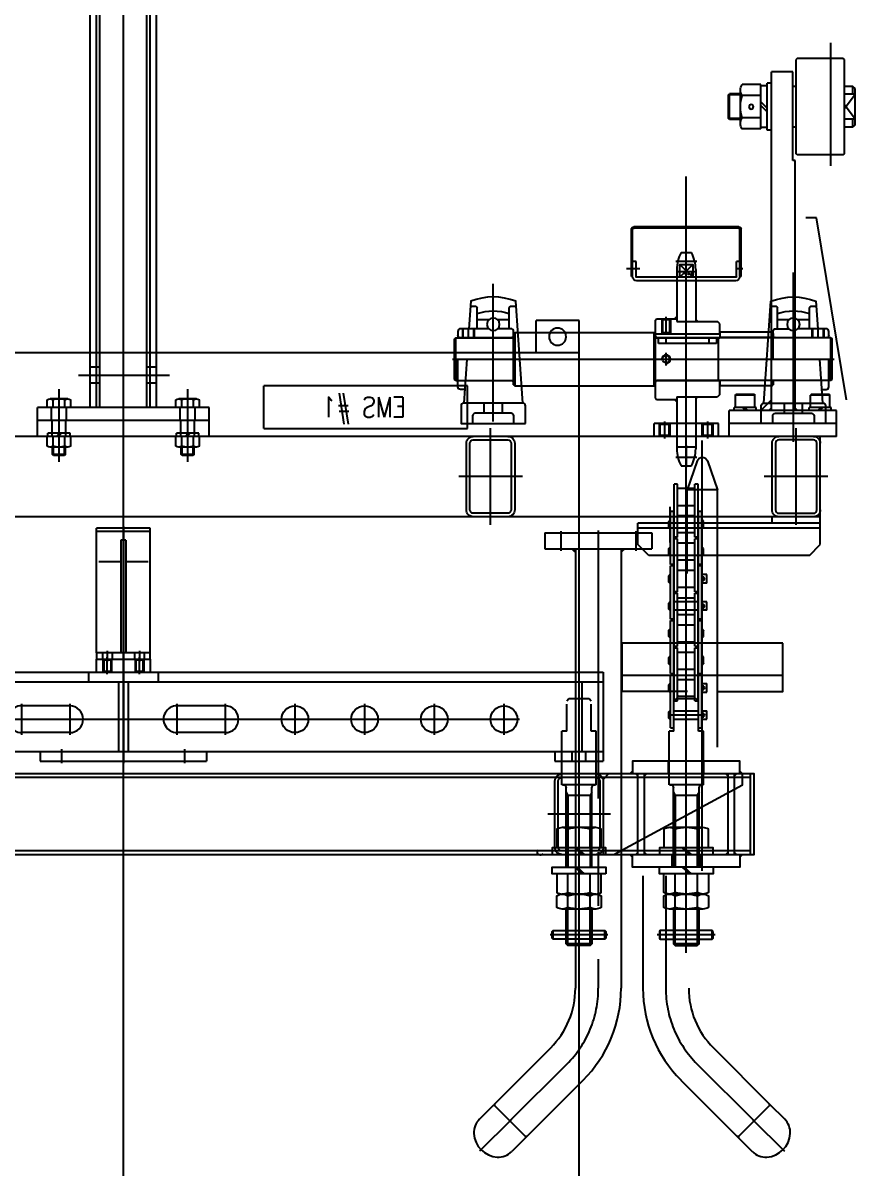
# Model space of a CAD drawing. Header units: millimetres. Extents: x 5349504 to 6791112, y -2212455 to -2153443.
# Drawn here: x 6345044 to 6345820, y -2192659 to -2191590 of the extents above; entities that cross this region are included whole.
import ezdxf

# ---------------------------------------------------------------- set-up
doc = ezdxf.new("R2010")
doc.units = ezdxf.units.MM
doc.header["$LTSCALE"] = 400
doc.linetypes.add('C_DASHED_L', pattern=[0.375, 0.25, -0.125])
doc.linetypes.add('CENTER-2', pattern=[1, 0.625, -0.125, 0.125, -0.125])
doc.layers.get('0').update_dxf_attribs({"lineweight": 9})
doc.layers.add('EQUIP', color=8, linetype='Continuous')
doc.layers.add('GRND', color=8, linetype='Continuous')
doc.styles.add('DIM', font='romans.shx', dxfattribs={"width": 0.8, "bigfont": 'whgtxt.shx'})
doc.styles.add('ROMANS', font='romans.shx', dxfattribs={"bigfont": 'ghs.shx'})

# ---------------------------------------------------------------- blocks, each defined once
blk = doc.blocks.new('A$C73723A2D')
for p, q in [((66.1, 582.5), (66.1, 567.5)), ((66.1, 582.5), (166.1, 582.5)), ((166.1, 582.5), (166.1, 567.5)), ((66.1, 567.5), (166.1, 567.5)), ((94.7, 567.5), (94.7, 157.5)), ((137.4, 567.5), (137.4, 157.5)), ((71.7, 101.9), (18.6, 48.8)), ((101.9, 71.7), (48.8, 18.6)), ((5.2, 35.4), (18.6, 48.8)), ((18.6, 48.8), (48.8, 18.6)), ((18.6, 48.8), (48.8, 18.6)), ((48.8, 18.6), (35.4, 5.2))]:
    blk.add_line(p, q)
at = {"color": 1, "linetype": 'CENTER-2'}
for p, q in [((116.1, 584.5), (116.1, 157.5)), ((86.8, 86.8), (33.7, 33.7))]:
    blk.add_line(p, q, dxfattribs=at)
for centre, radius, start, end in [((16.1, 157.5), 78.6, 315, 0), ((16.1, 157.5), 121.3, 315, 0), ((17.6, 22.9), 17.6, 135, 183.2584), ((23.2, 23.2), 23.2, 183.2584, 266.7416), ((22.9, 17.6), 17.6, 266.7416, 315)]:
    blk.add_arc(centre, radius, start, end)
blk.add_arc((16.1, 157.5), 100, 315, 0, dxfattribs=at)
for points in [[(90.2, 567.5), (94.7, 563.3), (94.7, 567.5)], [(141.9, 567.5), (137.4, 563.3), (137.4, 567.5)], [(17.1, 47.3), (20.2, 47.3), (20.4, 50.6)], [(47.3, 17.1), (47.3, 20.2), (50.6, 20.4)]]:
    blk.add_solid(points)
at = {"layer": 'EQUIP'}
for p, q in [((81.1, 584), (81.1, 565.5)), ((151.1, 584), (151.1, 565.5)), ((35.1, 35.1), (5.4, 5.4))]:
    blk.add_line(p, q, dxfattribs=at)
blk = doc.blocks.new('A$C78EE4211')
at = {"color": 1, "linetype": 'CENTER-2'}
for p, q in [((21.3, 262.5), (21.3, 157.5)), ((50.6, 86.8), (103.7, 33.7)), ((102.3, 35.1), (132, 5.4))]:
    blk.add_line(p, q, dxfattribs=at)
blk.add_arc((121.3, 157.5), 100, 180, 225, dxfattribs=at)
at = {"layer": 'EQUIP'}
for p, q in [((0, 262.5), (0, 157.5)), ((65.7, 101.9), (118.8, 48.8)), ((35.5, 71.7), (88.6, 18.6)), ((118.8, 48.8), (88.6, 18.6)), ((118.8, 48.8), (88.6, 18.6)), ((132.2, 35.4), (118.8, 48.8)), ((88.6, 18.6), (102, 5.2))]:
    blk.add_line(p, q, dxfattribs=at)
for centre, radius, start, end in [((121.3, 157.5), 121.3, 180, 225), ((121.3, 157.5), 78.6, 180, 225), ((119.8, 22.9), 17.6, 356.7416, 45), ((114.2, 23.2), 23.2, 273.2584, 356.7416), ((114.5, 17.6), 17.6, 225, 273.2584)]:
    blk.add_arc(centre, radius, start, end, dxfattribs=at)
for points in [[(120.3, 47.3), (117.2, 47.3), (117, 50.6)], [(90.1, 17.2), (90.1, 20.2), (86.8, 20.4)]]:
    blk.add_solid(points, dxfattribs=at)
blk = doc.blocks.new('A$C7FDF6A58')
at = {"ltscale": 0.5}
for p, q in [((-4.8, -1.4), (4.8, -1.4)), ((-8.8, -17.3), (-8.8, -66)), ((-8.8, -19.1), (8.8, -19.1)), ((8.8, -17.3), (8.8, -66)), ((-8.8, -136), (-8.8, -184.6)), ((8.8, -136), (8.8, -184.6)), ((-8.8, -182.9), (8.8, -182.9)), ((-4.8, -200.5), (4.8, -200.5))]:
    blk.add_line(p, q, dxfattribs=at)
for centre, start, end in [((25, -17.3), 151.9388, 180), ((-25, -17.3), 0, 28.0612), ((25, -184.6), 180, 208.0612), ((-25, -184.6), 331.9388, 0)]:
    blk.add_arc(centre, 33.8, start, end, dxfattribs=at)
at = {"layer": 'EQUIP', "ltscale": 0.5}
for p, q in [((0, -20.4), (0, 0)), ((-9.8, -9.6), (9.8, -9.6)), ((0, -181.5), (0, -201.9)), ((-9.8, -192.4), (9.8, -192.4))]:
    blk.add_line(p, q, dxfattribs=at)
at = {"color": 4, "style": 'ROMANS'}
blk.add_text('RS100x18NT', height=1, dxfattribs=at).set_placement((-1.4, -22.1))
blk = doc.blocks.new('A$C15EB49E3')
for p, q in [((-233, 36.5), (-232, 37.5)), ((-233, -36.5), (-233, 36.5)), ((-232, 37.5), (-213, 37.5)), ((-213, 35), (-175, 35)), ((-173, 33), (-175, 35)), ((-173, 23.8), (-173, 33)), ((-233, 23.8), (-173, 23.8)), ((-233, 20), (-173, 20)), ((-233, -20), (-174, -20)), ((-174, -20), (-173, -21)), ((-173, -33), (-173, -20)), ((-233, -36.5), (-232, -37.5)), ((-232, -37.5), (-213, -37.5)), ((-213, -35), (-175, -35)), ((-173, -33), (-175, -35))]:
    blk.add_line(p, q)
at = {"ltscale": 0.5}
for p, q in [((-227, 37.5), (-226.4, 36.8)), ((-219.7, 36.8), (-226.4, 36.8)), ((-226.4, 36.8), (-226.4, 24.5)), ((-219, 37.5), (-219.7, 36.8)), ((-219.7, 36.8), (-219.7, 24.5)), ((-226.4, 24.5), (-227, 23.8)), ((-219.7, 24.5), (-226.4, 24.5)), ((-219.7, 24.5), (-219, 23.8))]:
    blk.add_line(p, q, dxfattribs=at)
at = {"color": 250}
blk.add_line((-174, -20), (-174, 20), dxfattribs=at)
at = {"ltscale": 0.5}
blk.add_circle((-223, 0), 3.32, dxfattribs=at)
for points in [[(-216.2, 37.5), (-213, 40.8), (-213, 37.5)], [(-192.3, 35), (-195.4, 38.3), (-195.4, 35)], [(-216.2, -37.5), (-213, -40.8), (-213, -37.5)], [(-192.3, -35), (-195.4, -38.3), (-195.4, -35)]]:
    blk.add_solid(points)
at = {"layer": 'EQUIP', "ltscale": 0.5}
for p, q in [((-227, 37.5), (-227, 23.8)), ((-223, 22.6), (-223, 39.5)), ((-219, 37.5), (-219, 23.8)), ((-223, -6), (-223, 6))]:
    blk.add_line(p, q, dxfattribs=at)
blk.add_arc((-223, 0), 4, 270, 180, dxfattribs=at)
at = {"ltscale": 0.5}
blk.add_blockref('A$C7FDF6A58', (-204.2, 101), dxfattribs=at)
blk = doc.blocks.new('A$C34FF3ADC')
for p, q in [((-105.8, -65.9), (-106.8, -66.9)), ((-106.8, -66.9), (-106.8, -69.9)), ((-105.8, -70.9), (-106.8, -69.9)), ((-58, -65.9), (-105.8, -65.9)), ((-58, -70.9), (-105.8, -70.9)), ((-58, -65.9), (-57, -66.9)), ((-58, -70.9), (-57, -69.9)), ((-57, -66.9), (-57, -69.9)), ((-105.8, -110.9), (-106.8, -111.9)), ((-106.8, -111.9), (-106.8, -114.9)), ((-106.8, -114.9), (-105.8, -115.9)), ((-58, -110.9), (-105.8, -110.9)), ((-58, -115.9), (-105.8, -115.9)), ((-58, -110.9), (-57, -111.9)), ((-58, -115.9), (-57, -114.9)), ((-57, -111.9), (-57, -114.9))]:
    blk.add_line(p, q)
at = {"layer": 'EQUIP'}
blk.add_line((-106.8, -90.9), (-105.8, -90.9), dxfattribs=at)
blk = doc.blocks.new('A$C7A254EDB')
for p, q in [((-299, -211.4), (-298, -210.4)), ((-299, -259.4), (-299, -211.4)), ((-298, -210.4), (-167.8, -210.4)), ((-298, -210.4), (-298, -260.4)), ((-167.8, -210.4), (-166.8, -211.4)), ((-167.8, -260.4), (-167.8, -210.4)), ((-166.8, -259.4), (-166.8, -211.4)), ((-353, -215.4), (-354, -216.4)), ((-354, -254.4), (-354, -216.4)), ((-353, -215.4), (-300.5, -215.4)), ((-353, -255.4), (-353, -215.4)), ((-3, -215.4), (-165.3, -215.4)), ((-3, -215.4), (-2, -216.4)), ((-3, -255.4), (-3, -215.4)), ((-2, -254.4), (-2, -216.4)), ((-353, -255.4), (-354, -254.4)), ((-353, -255.4), (-300.5, -255.4)), ((-3, -255.4), (-165.3, -255.4)), ((-3, -255.4), (-2, -254.4)), ((-299, -259.4), (-298, -260.4)), ((-298, -260.4), (-167.8, -260.4)), ((-166.8, -259.4), (-167.8, -260.4))]:
    blk.add_line(p, q)
at = {"color": 2, "linetype": 'C_DASHED_L'}
for p, q in [((-163.8, -220.9), (-163.8, -215.4)), ((-109.8, -220.9), (-163.8, -220.9)), ((-109.8, -215.4), (-109.8, -220.9))]:
    blk.add_line(p, q, dxfattribs=at)
for centre, start, end in [((-300.5, -213.9), 270, 0), ((-165.3, -213.9), 180, 270), ((-300.5, -256.9), 0, 90), ((-165.3, -256.9), 90, 180)]:
    blk.add_arc(centre, 1.5, start, end)
at = {"layer": 'EQUIP'}
for p, q in [((-156.8, -220.9), (-156.8, -215.4)), ((-116.8, -215.4), (-116.8, -220.9)), ((-356, -235.4), (0, -235.4))]:
    blk.add_line(p, q, dxfattribs=at)
blk = doc.blocks.new('A$C34D956D7')
for p, q in [((50, 124.5), (0, 124.5)), ((0, 8), (0, 124.5)), ((50, 121.3), (0, 121.3)), ((50, 8), (50, 124.5)), ((22.8, 113), (22.8, 8)), ((27.3, 113), (22.8, 113)), ((27.3, 113), (27.3, 8)), ((50, 8), (0, 8)), ((0, 8), (0, 2)), ((0, 2), (50, 2)), ((50, 2), (50, 8))]:
    blk.add_line(p, q)
at = {"color": 1, "linetype": 'CENTER-2'}
for p, q in [((25, 125.8), (25, 0)), ((10, 10), (10, 0)), ((40, 10), (40, 0))]:
    blk.add_line(p, q, dxfattribs=at)
at = {"color": 4}
for p, q in [((22.8, 93), (2, 93)), ((48, 93), (27.3, 93))]:
    blk.add_line(p, q, dxfattribs=at)
at = {"color": 2, "linetype": 'C_DASHED_L'}
for p, q in [((5.5, 8), (5.5, 2)), ((14.5, 8), (14.5, 2)), ((35.5, 8), (35.5, 2)), ((44.5, 8), (44.5, 2))]:
    blk.add_line(p, q, dxfattribs=at)
blk = doc.blocks.new('SP0801-T')
at = {"layer": 'EQUIP'}
for p, q in [((-62.8, 0), (-13.4, 0)), ((-62.8, 0), (-62.8, -3.2)), ((-54.8, 0.5), (-53.7, 1.6)), ((-54.8, 0.5), (-54.8, 0)), ((-53.7, 1.6), (-47.9, 1.6)), ((-47.9, 1.6), (-46.8, 0.5)), ((-46.8, 0.5), (-46.8, 0)), ((-29.4, 0.5), (-28.3, 1.6)), ((-29.4, 0.5), (-29.4, 0)), ((-28.3, 1.6), (-22.5, 1.6)), ((-22.5, 1.6), (-21.4, 0.5)), ((-21.4, 0.5), (-21.4, 0)), ((-13.4, 0), (-13.4, -3.2)), ((-12, 0), (37.5, 0)), ((-12, 0), (-12, -3.2)), ((-4, 0.5), (-2.9, 1.6)), ((-4, 0.5), (-4, 0)), ((-2.9, 1.6), (2.9, 1.6)), ((2.9, 1.6), (4, 0.5)), ((4, 0.5), (4, 0)), ((21.4, 0.5), (22.5, 1.6)), ((21.4, 0.5), (21.4, 0)), ((22.5, 1.6), (28.3, 1.6)), ((28.3, 1.6), (29.4, 0.5)), ((29.4, 0.5), (29.4, 0)), ((37.5, 0), (37.5, -3.2)), ((-62.8, -3.2), (-13.4, -3.2)), ((-54.8, -3.2), (-54.8, -26.1)), ((-46.8, -3.2), (-46.8, -26.1)), ((-37.5, -3.5), (12, -3.5)), ((-37.5, -3.5), (-37.5, -6.7)), ((-37.5, -6.7), (12, -6.7)), ((-33.3, -7.2), (-32.8, -6.7)), ((-33.3, -7.2), (-33.3, -22.1)), ((-17.5, -7.2), (-18, -6.7)), ((-17.5, -7.2), (-17.5, -22.1)), ((-12, -3.2), (37.5, -3.2)), ((-7.9, -7.2), (-7.4, -6.7)), ((-7.9, -7.2), (-7.9, -22.1)), ((7.9, -7.2), (7.4, -6.7)), ((7.9, -7.2), (7.9, -22.1)), ((12, -3.5), (12, -6.7)), ((13.4, -3.5), (62.8, -3.5)), ((13.4, -3.5), (13.4, -6.7)), ((13.4, -6.7), (62.8, -6.7)), ((17.5, -7.2), (18, -6.7)), ((17.5, -7.2), (17.5, -22.1)), ((33.3, -7.2), (32.8, -6.7)), ((33.3, -7.2), (33.3, -22.1)), ((42.9, -7.2), (43.4, -6.7)), ((42.9, -7.2), (42.9, -22.1)), ((58.7, -7.2), (58.2, -6.7)), ((58.7, -7.2), (58.7, -22.1)), ((62.8, -3.5), (62.8, -6.7)), ((-62.8, -26.1), (-13.4, -26.1)), ((-62.8, -26.1), (-62.8, -29.3)), ((-62.8, -29.3), (-13.4, -29.3)), ((-54.8, -29.3), (-54.8, -33.9)), ((-53.3, -30.6), (-48.3, -30.6)), ((-46.8, -29.3), (-46.8, -33.9)), ((-37.5, -22.6), (12, -22.6)), ((-37.5, -22.6), (-37.5, -25.8)), ((-37.5, -25.8), (12, -25.8)), ((-33.3, -22.1), (-32.8, -22.6)), ((-29.4, -29.3), (-29.4, -33.9)), ((-27.9, -30.6), (-22.9, -30.6)), ((-21.4, -29.3), (-21.4, -33.9)), ((-17.5, -22.1), (-18, -22.6)), ((-13.4, -26.1), (-13.4, -29.3)), ((-12, -26.1), (37.5, -26.1)), ((-12, -26.1), (-12, -29.3)), ((-12, -29.3), (37.5, -29.3)), ((-7.9, -22.1), (-7.4, -22.6)), ((-4, -29.8), (-4, -29.3)), ((-4, -29.8), (-2.9, -30.9)), ((-2.9, -30.9), (2.9, -30.9)), ((2.9, -30.9), (4, -29.8)), ((4, -29.8), (4, -29.3)), ((7.9, -22.1), (7.4, -22.6)), ((12, -22.6), (12, -25.8)), ((13.4, -22.6), (62.8, -22.6)), ((13.4, -22.6), (13.4, -25.8)), ((13.4, -25.8), (62.8, -25.8)), ((17.5, -22.1), (18, -22.6)), ((21.4, -29.8), (21.4, -29.3)), ((21.4, -29.8), (22.5, -30.9)), ((22.5, -30.9), (28.3, -30.9)), ((28.3, -30.9), (29.4, -29.8)), ((29.4, -29.8), (29.4, -29.3)), ((33.3, -22.1), (32.8, -22.6)), ((37.5, -26.1), (37.5, -29.3)), ((42.9, -22.1), (43.4, -22.6)), ((58.7, -22.1), (58.2, -22.6)), ((62.8, -22.6), (62.8, -25.8)), ((-54.8, -33.9), (-46.8, -33.9)), ((-29.4, -33.9), (-21.4, -33.9))]:
    blk.add_line(p, q, dxfattribs=at)
for centre in [(-50.8, -30.6), (-25.4, -30.6)]:
    blk.add_circle(centre, 1.25, dxfattribs=at)
for centre, start, end in [((-50.8, 5), 229.654, 310.346), ((-25.4, 5), 229.654, 310.346), ((0, 5), 229.654, 310.346), ((25.4, 5), 229.654, 310.346), ((0, -34.3), 49.654, 130.346), ((25.4, -34.3), 49.654, 130.346)]:
    blk.add_arc(centre, 4.48, start, end, dxfattribs=at)
blk = doc.blocks.new('A$C7C052ED6')
for p, q in [((14, 0), (14, 895)), ((14, 895), (97, 895)), ((23, 0), (23, 895)), ((88, 0), (88, 895)), ((88, 875.5), (23, 875.5)), ((88, 869.5), (23, 869.5)), ((88, 850), (97, 850)), ((45.5, 542.5), (45.5, 497.5)), ((70.5, 542.5), (70.5, 497.5)), ((88, 525), (97, 525)), ((97, 370), (97, 525)), ((2, 422.5), (2, 472.5)), ((2, 472.5), (14, 472.5)), ((14, 480), (23, 480)), ((23, 452), (88, 452)), ((23, 443), (88, 443)), ((14, 422.5), (2, 422.5)), ((14, 415), (23, 415)), ((45.5, 397.5), (45.5, 352.5)), ((70.5, 397.5), (70.5, 352.5)), ((88, 370), (97, 370)), ((88, 0), (88, 45)), ((88, 45), (97, 45)), ((97, 45), (97, 0)), ((88, 25.5), (23, 25.5)), ((88, 19.5), (23, 19.5)), ((14, 0), (97, 0))]:
    blk.add_line(p, q)
at = {"ltscale": 0.5}
blk.add_line((97, 850), (97, 895), dxfattribs=at)
at = {"color": 1, "linetype": 'CENTER-2'}
for p, q in [((99, 505), (86, 505)), ((99, 390), (86, 390))]:
    blk.add_line(p, q, dxfattribs=at)
at = {"color": 2, "linetype": 'C_DASHED_L'}
for p, q in [((2, 466.5), (2.7, 465.8)), ((2, 466.5), (14, 466.5)), ((2.7, 459.2), (2.7, 465.8)), ((2.7, 465.8), (13.3, 465.8)), ((13.3, 465.8), (14, 466.5)), ((13.3, 459.2), (13.3, 465.8)), ((2, 458.5), (2.7, 459.2)), ((2, 458.5), (14, 458.5)), ((2.7, 459.2), (13.3, 459.2)), ((13.3, 459.2), (14, 458.5)), ((2, 436.5), (2.7, 435.8)), ((2, 436.5), (14, 436.5)), ((2, 428.5), (2.7, 429.2)), ((2, 428.5), (14, 428.5)), ((2.7, 429.2), (2.7, 435.8)), ((2.7, 435.8), (13.3, 435.8)), ((2.7, 429.2), (13.3, 429.2)), ((13.3, 435.8), (14, 436.5)), ((13.3, 429.2), (13.3, 435.8)), ((13.3, 429.2), (14, 428.5))]:
    blk.add_line(p, q, dxfattribs=at)
for centre in [(58, 802.5), (58, 737.5), (58, 672.5), (58, 607.5), (58, 287.5), (58, 222.5), (58, 157.5), (58, 92.5)]:
    blk.add_circle(centre, 12.5)
for centre, start, end in [((58, 542.5), 0, 180), ((58, 497.5), 180, 0), ((58, 397.5), 0, 180), ((58, 352.5), 180, 0)]:
    blk.add_arc(centre, 12.5, start, end)
at = {"layer": 'EQUIP'}
for p, q in [((97, 879), (88, 879)), ((105.9, 872.5), (79.1, 872.5)), ((97, 866), (88, 866)), ((58, 78), (58, 817)), ((43.5, 802.5), (72.5, 802.5)), ((43.5, 737.5), (72.5, 737.5)), ((43.5, 672.5), (72.5, 672.5)), ((43.5, 607.5), (72.5, 607.5)), ((43.5, 542.5), (72.5, 542.5)), ((43.5, 497.5), (72.5, 497.5)), ((16, 462.5), (0, 462.5)), ((0, 447.5), (99, 447.5)), ((16, 432.5), (0, 432.5)), ((43.5, 397.5), (72.5, 397.5)), ((43.5, 352.5), (72.5, 352.5)), ((43.5, 287.5), (72.5, 287.5)), ((43.5, 222.5), (72.5, 222.5)), ((43.5, 157.5), (72.5, 157.5)), ((43.5, 92.5), (72.5, 92.5)), ((105.9, 22.5), (79.1, 22.5)), ((97, 29), (88, 29)), ((97, 16), (88, 16))]:
    blk.add_line(p, q, dxfattribs=at)
blk = doc.blocks.new('A$C19BE7DAC')
at = {"rotation": 270}
blk.add_blockref('A$C7C052ED6', (0, 105.9), dxfattribs=at)
blk = doc.blocks.new('BL-EQ-SECT_1_20230313')
at = {"layer": 'EQUIP'}
for p, q in [((24682.7, 8478), (24682.7, 11555.2)), ((24651.7, 9227), (24651.7, 10737.7)), ((24660.9, 9227), (24660.9, 10737.7)), ((24704.5, 9227), (24704.5, 10737.7)), ((24713.7, 9227), (24713.7, 10737.7)), ((24022.7, 9452.3), (24022.7, 9567)), ((24010.2, 9551.5), (24011.2, 9552.5)), ((24010.2, 9463.5), (24010.2, 9551.5)), ((24011.2, 9552.5), (24054.2, 9552.5)), ((24054.2, 9552.5), (24055.2, 9551.5)), ((24055.2, 9463.5), (24055.2, 9551.5)), ((24058.2, 9540), (24078.2, 9540)), ((24058.2, 9457.5), (24058.2, 9540)), ((24078.2, 9224), (24078.2, 9540)), ((24000.2, 9524.5), (24002.2, 9526.5)), ((24000.2, 9490.5), (24000.2, 9524.5)), ((24002.2, 9526.5), (24010.2, 9526.5)), ((24002.2, 9519.2), (24002.2, 9526.5)), ((24055.2, 9526.5), (24057.7, 9526.5)), ((24057.7, 9526.5), (24058.2, 9526)), ((24078.2, 9529.5), (24082.2, 9529.5)), ((24082.2, 9485.5), (24082.2, 9529.5)), ((24082.2, 9526.9), (24088.1, 9526.9)), ((24088.1, 9528.3), (24105.5, 9528.3)), ((24088.1, 9486.8), (24088.1, 9528.3)), ((24107.1, 9491.9), (24107.1, 9523.1)), ((24107.1, 9519.5), (24117.2, 9519.5)), ((24117.2, 9495.5), (24117.2, 9519.5)), ((24118.2, 9518.5), (24117.2, 9519.5)), ((24000.2, 9519.2), (24010.2, 9519.2)), ((24010.2, 9505.9), (24000.2, 9519.2)), ((24000.2, 9495.9), (24010.2, 9509.2)), ((24082.2, 9506.3), (24088.1, 9512.2)), ((24082.2, 9502.9), (24088.1, 9508.8)), ((24088.1, 9517.9), (24105.5, 9517.9)), ((24118.2, 9496.6), (24118.2, 9518.5)), ((24000.2, 9495.9), (24010.2, 9495.9)), ((24000.2, 9490.5), (24002.2, 9488.5)), ((24002.2, 9488.5), (24002.2, 9495.9)), ((24002.2, 9488.5), (24010.2, 9488.5)), ((24055.2, 9488.5), (24057.7, 9488.5)), ((24057.7, 9488.5), (24058.2, 9489)), ((24058.2, 9489), (24058.2, 9494)), ((24082.2, 9488.2), (24088.1, 9488.2)), ((24088.1, 9497.1), (24105.5, 9497.1)), ((24107.1, 9495.5), (24117.2, 9495.5)), ((24117.2, 9495.5), (24118.2, 9496.6)), ((24078.2, 9485.5), (24082.2, 9485.5)), ((24088.1, 9486.8), (24105.5, 9486.8)), ((24011.2, 9462.5), (24010.2, 9463.5)), ((24011.2, 9462.5), (24054.2, 9462.5)), ((24054.2, 9462.5), (24055.2, 9463.5)), ((24056.2, 9224), (24056.2, 9457.5)), ((24056.2, 9457.5), (24058.2, 9457.5)), ((24157.7, 8718.3), (24157.7, 9442.4)), ((24008.2, 9234), (24036.2, 9404)), ((24036.2, 9404), (24046.2, 9404)), ((24106.5, 9349.2), (24106.5, 9393.2)), ((24107.7, 9349.2), (24107.7, 9393.2)), ((24108.7, 9395.4), (24206.7, 9395.4)), ((24108.7, 9394.2), (24206.7, 9394.2)), ((24207.7, 9349.2), (24207.7, 9393.2)), ((24208.9, 9349.2), (24208.9, 9393.2)), ((24107.7, 9363.2), (24110.9, 9363.2)), ((24110.9, 9349.2), (24110.9, 9363.2)), ((24163.7, 9348.4), (24151.7, 9360.4)), ((24163.7, 9360.4), (24151.7, 9348.4)), ((24204.5, 9349.2), (24204.5, 9363.2)), ((24204.5, 9363.2), (24207.7, 9363.2)), ((24057.7, 9195), (24057.7, 9353)), ((24105, 9356.2), (24111.3, 9356.2)), ((24106.5, 9349.2), (24107.7, 9349.2)), ((24201, 9356.2), (24213.3, 9356.2)), ((24207.7, 9349.2), (24208.9, 9349.2)), ((24111.7, 9348.4), (24203.7, 9348.4)), ((24111.7, 9345.2), (24203.7, 9345.2)), ((24337.7, 9214), (24337.7, 9342.2)), ((24042.7, 9308.7), (24053.6, 9308.7)), ((24061.9, 9308.7), (24072.7, 9308.7)), ((24257.7, 9308), (24297.7, 9308)), ((24257.7, 8448), (24257.7, 9308)), ((24297.7, 9278), (24297.7, 9308)), ((24322.7, 9308.7), (24333.6, 9308.7)), ((24341.9, 9308.7), (24352.7, 9308.7)), ((24029.2, 9292), (24029.2, 9300.4)), ((24029.7, 9292), (24029.7, 9300.4)), ((24034.7, 9292), (24034.7, 9300.4)), ((24039.7, 9292), (24039.7, 9300.4)), ((24040.2, 9292), (24040.2, 9300.4)), ((24355.2, 9292), (24355.2, 9300.4)), ((24355.7, 9292), (24355.7, 9300.4)), ((24360.7, 9292), (24360.7, 9300.4)), ((24365.7, 9292), (24365.7, 9300.4)), ((24366.2, 9292), (24366.2, 9300.4)), ((24257.7, 9278), (25107.7, 9278)), ((24030.2, 9231), (24033, 9272)), ((24362.4, 9272), (24365.2, 9231)), ((24651.7, 9264.5), (24660.9, 9264.5)), ((24704.5, 9264.5), (24713.7, 9264.5)), ((24724.6, 9257), (24639.8, 9257)), ((24361.7, 9247.2), (24551.7, 9247.2)), ((24361.7, 9207.2), (24361.7, 9247.2)), ((24551.7, 9207.2), (24551.7, 9247.2)), ((24622.7, 9176.2), (24622.7, 9244)), ((24651.7, 9249.5), (24660.9, 9249.5)), ((24704.5, 9249.5), (24713.7, 9249.5)), ((24742.7, 9176.2), (24742.7, 9244)), ((24023.7, 9238.3), (24024.1, 9239)), ((24023.7, 9227), (24023.7, 9238.3)), ((24023.7, 9238.3), (24041.7, 9238.3)), ((24024.1, 9239), (24041.3, 9239)), ((24041.3, 9239), (24041.7, 9238.3)), ((24041.7, 9227), (24041.7, 9238.3)), ((24049.2, 9221.5), (24049.2, 9231)), ((24066.2, 9221.5), (24066.2, 9231)), ((24088.2, 9224), (24078.2, 9234)), ((24094.1, 9239), (24093.7, 9238.3)), ((24093.7, 9227), (24093.7, 9238.3)), ((24093.7, 9238.3), (24111.7, 9238.3)), ((24094.1, 9239), (24111.3, 9239)), ((24111.7, 9238.3), (24111.3, 9239)), ((24111.7, 9227), (24111.7, 9238.3)), ((24329.2, 9221.5), (24329.2, 9231)), ((24346.2, 9221.5), (24346.2, 9231)), ((24611.8, 9227), (24611.8, 9234.2)), ((24614.5, 9235), (24631, 9235)), ((24617.3, 9227), (24617.3, 9234.2)), ((24628.2, 9227), (24628.2, 9234.2)), ((24633.7, 9227), (24633.7, 9234.2)), ((24731.8, 9227), (24731.8, 9234.2)), ((24734.5, 9235), (24751, 9235)), ((24737.3, 9227), (24737.3, 9234.2)), ((24748.2, 9227), (24748.2, 9234.2)), ((24753.7, 9227), (24753.7, 9234.2)), ((24017.7, 9224), (24117.7, 9224)), ((24017.7, 9200), (24017.7, 9224)), ((24022.4, 9227), (24043, 9227)), ((24022.4, 9224), (24022.4, 9227)), ((24033.4, 9224), (24030.4, 9227)), ((24035.1, 9224), (24032.1, 9227)), ((24043, 9224), (24043, 9227)), ((24092.4, 9227), (24113, 9227)), ((24092.4, 9224), (24092.4, 9227)), ((24100.4, 9224), (24103.4, 9227)), ((24102.1, 9224), (24105.1, 9227)), ((24113, 9224), (24113, 9227)), ((24117.7, 9200), (24117.7, 9224)), ((24615.7, 9215), (24615.7, 9227)), ((24629.7, 9215), (24629.7, 9227)), ((24735.7, 9215), (24735.7, 9227)), ((24749.7, 9215), (24749.7, 9227)), ((24017.7, 9212), (24117.7, 9212)), ((24127.7, 9212), (24187.7, 9212)), ((24127.7, 9200), (24127.7, 9212)), ((24132.7, 9212), (24133.5, 9211.2)), ((24132.7, 9200), (24132.7, 9212)), ((24133.5, 9211.2), (24141.9, 9211.2)), ((24133.5, 9200.9), (24133.5, 9211.2)), ((24137.7, 9198), (24137.7, 9214)), ((24142.7, 9212), (24141.9, 9211.2)), ((24141.9, 9200.9), (24141.9, 9211.2)), ((24142.7, 9200), (24142.7, 9212)), ((24172.7, 9212), (24173.5, 9211.2)), ((24172.7, 9200), (24172.7, 9212)), ((24173.5, 9211.2), (24181.9, 9211.2)), ((24173.5, 9200.9), (24173.5, 9211.2)), ((24177.7, 9198), (24177.7, 9214)), ((24182.7, 9212), (24181.9, 9211.2)), ((24181.9, 9200.9), (24181.9, 9211.2)), ((24182.7, 9200), (24182.7, 9212)), ((24187.7, 9200), (24187.7, 9212)), ((24616.2, 9200), (24616.2, 9215)), ((24629.2, 9200), (24629.2, 9215)), ((24736.2, 9200), (24736.2, 9215)), ((24749.2, 9200), (24749.2, 9215)), ((24017.7, 9200), (25347.7, 9200)), ((24032.7, 9099), (24032.7, 9200)), ((24055.2, 9117.5), (24055.2, 9207.5)), ((24133.5, 9200.9), (24132.7, 9200)), ((24133.5, 9200.9), (24141.9, 9200.9)), ((24141.9, 9200.9), (24142.7, 9200)), ((24173.5, 9200.9), (24172.7, 9200)), ((24173.5, 9200.9), (24181.9, 9200.9)), ((24181.9, 9200.9), (24182.7, 9200)), ((24340.2, 9117.5), (24340.2, 9207.5)), ((24551.7, 9207.2), (24361.7, 9207.2)), ((24611.8, 9190.9), (24611.8, 9200)), ((24612.4, 9203), (24633, 9203)), ((24612.4, 9200), (24612.4, 9203)), ((24617.3, 9190.9), (24617.3, 9200)), ((24623.4, 9200), (24620.4, 9203)), ((24625.1, 9200), (24622.1, 9203)), ((24628.2, 9190.9), (24628.2, 9200)), ((24633, 9200), (24633, 9203)), ((24633.7, 9190.9), (24633.7, 9200)), ((24731.8, 9190.9), (24731.8, 9200)), ((24732.4, 9203), (24753, 9203)), ((24732.4, 9200), (24732.4, 9203)), ((24737.3, 9190.9), (24737.3, 9200)), ((24743.4, 9200), (24740.4, 9203)), ((24745.1, 9200), (24742.1, 9203)), ((24748.2, 9190.9), (24748.2, 9200)), ((24753, 9200), (24753, 9203)), ((24753.7, 9190.9), (24753.7, 9200)), ((24142.7, 8794.7), (24142.7, 9196.2)), ((24614.5, 9190), (24631, 9190)), ((24616.7, 9183), (24616.7, 9190)), ((24617.7, 9182), (24617.7, 9190)), ((24627.8, 9182), (24627.8, 9190)), ((24628.7, 9183), (24628.7, 9190)), ((24734.5, 9190), (24751, 9190)), ((24736.7, 9183), (24736.7, 9190)), ((24737.7, 9182), (24737.7, 9190)), ((24747.8, 9182), (24747.8, 9190)), ((24748.7, 9183), (24748.7, 9190)), ((24616.7, 9183), (24628.7, 9183)), ((24616.7, 9183), (24617.7, 9182)), ((24617.7, 9182), (24627.8, 9182)), ((24627.8, 9182), (24628.7, 9183)), ((24736.7, 9183), (24748.7, 9183)), ((24736.7, 9183), (24737.7, 9182)), ((24737.7, 9182), (24747.8, 9182)), ((24747.8, 9182), (24748.7, 9183)), ((24138, 9177.1), (24128.7, 9150)), ((24147.5, 9177.1), (24156.7, 9150)), ((24025.5, 9162.5), (24084.9, 9162.5)), ((24310.5, 9162.5), (24369.9, 9162.5)), ((24128.7, 9150), (24156.7, 9150)), ((24128.7, 8909.9), (24128.7, 9150)), ((24146.6, 9105.8), (24146.6, 9155.3)), ((24146.6, 9155.3), (24149.8, 9155.3)), ((24149.8, 9105.8), (24149.8, 9155.3)), ((24150.3, 9151.2), (24149.8, 9150.7)), ((24150.3, 9151.2), (24165.2, 9151.2)), ((24156.7, 9071.9), (24156.7, 9150)), ((24165.2, 9151.2), (24165.7, 9150.7)), ((24165.7, 9105.8), (24165.7, 9155.3)), ((24165.7, 9155.3), (24168.9, 9155.3)), ((24168.9, 9105.8), (24168.9, 9155.3)), ((24150.3, 9135.3), (24149.8, 9135.8)), ((24150.3, 9135.3), (24165.2, 9135.3)), ((24165.2, 9135.3), (24165.7, 9135.8)), ((24143.1, 9080.4), (24143.1, 9129.9)), ((24143.1, 9129.9), (24146.3, 9129.9)), ((24146.3, 9080.4), (24146.3, 9129.9)), ((24150.3, 9125.8), (24149.8, 9125.3)), ((24150.3, 9125.8), (24165.2, 9125.8)), ((24165.2, 9125.8), (24165.7, 9125.3)), ((24169.2, 9080.4), (24169.2, 9129.9)), ((24169.2, 9129.9), (24172.4, 9129.9)), ((24172.4, 9080.4), (24172.4, 9129.9)), ((24172.7, 9101), (24172.7, 9134.2)), ((24141.5, 9120.7), (24142.6, 9121.8)), ((24141.5, 9114.9), (24141.5, 9120.7)), ((24142.6, 9113.9), (24141.5, 9114.9)), ((24142.6, 9121.8), (24143.1, 9121.8)), ((24142.6, 9113.9), (24143.1, 9113.9)), ((24172.4, 9121.8), (24172.9, 9121.8)), ((24172.4, 9113.9), (24172.9, 9113.9)), ((24174, 9120.7), (24172.9, 9121.8)), ((24172.9, 9113.9), (24174, 9114.9)), ((24174, 9114.9), (24174, 9120.7)), ((24202.7, 9099), (24202.7, 9119)), ((24146.6, 9105.8), (24149.8, 9105.8)), ((24146.6, 9055), (24146.6, 9104.5)), ((24146.6, 9104.5), (24149.8, 9104.5)), ((24150.3, 9109.9), (24149.8, 9110.4)), ((24149.8, 9055), (24149.8, 9104.5)), ((24150.3, 9109.9), (24165.2, 9109.9)), ((24165.2, 9109.9), (24165.7, 9110.4)), ((24165.7, 9105.8), (24168.9, 9105.8)), ((24165.7, 9055), (24165.7, 9104.5)), ((24165.7, 9104.5), (24168.9, 9104.5)), ((24168.9, 9055), (24168.9, 9104.5)), ((24042.7, 9089), (24032.7, 9099)), ((24141.5, 9095.3), (24142.6, 9096.4)), ((24141.5, 9089.5), (24141.5, 9095.3)), ((24142.6, 9096.4), (24143.1, 9096.4)), ((24150.3, 9100.4), (24149.8, 9099.9)), ((24150.3, 9100.4), (24165.2, 9100.4)), ((24165.2, 9100.4), (24165.7, 9099.9)), ((24172.4, 9096.4), (24172.9, 9096.4)), ((24174, 9095.3), (24172.9, 9096.4)), ((24174, 9089.5), (24174, 9095.3)), ((24192.7, 9089), (24202.7, 9099)), ((24042.7, 9089), (24192.7, 9089)), ((24142.6, 9088.5), (24141.5, 9089.5)), ((24142.6, 9088.5), (24143.1, 9088.5)), ((24150.3, 9084.5), (24149.8, 9085)), ((24150.3, 9084.5), (24165.2, 9084.5)), ((24165.2, 9084.5), (24165.7, 9085)), ((24172.4, 9088.5), (24172.9, 9088.5)), ((24172.9, 9088.5), (24174, 9089.5)), ((24138.5, 9071), (24143.1, 9071)), ((24138.5, 9063.1), (24138.5, 9071)), ((24143.1, 9080.4), (24146.3, 9080.4)), ((24143.1, 9029.6), (24143.1, 9079.1)), ((24143.1, 9079.1), (24146.3, 9079.1)), ((24146.3, 9029.6), (24146.3, 9079.1)), ((24150.3, 9075), (24149.8, 9074.5)), ((24150.3, 9075), (24165.2, 9075)), ((24165.2, 9075), (24165.7, 9074.5)), ((24169.2, 9080.4), (24172.4, 9080.4)), ((24169.2, 9029.6), (24169.2, 9079.1)), ((24169.2, 9079.1), (24172.4, 9079.1)), ((24172.4, 9029.6), (24172.4, 9079.1)), ((24172.4, 9071), (24172.9, 9071)), ((24174, 9069.9), (24172.9, 9071)), ((24138.5, 9063.1), (24143.1, 9063.1)), ((24141.8, 9064.5), (24141.8, 9069.5)), ((24172.4, 9063.1), (24172.9, 9063.1)), ((24172.9, 9063.1), (24174, 9064.1)), ((24174, 9064.1), (24174, 9069.9)), ((24146.6, 9055), (24149.8, 9055)), ((24150.3, 9059.1), (24149.8, 9059.6)), ((24150.3, 9059.1), (24165.2, 9059.1)), ((24165.2, 9059.1), (24165.7, 9059.6)), ((24165.7, 9055), (24168.9, 9055)), ((24138.5, 9045.6), (24143.1, 9045.6)), ((24138.5, 9037.7), (24138.5, 9045.6)), ((24141.8, 9039.1), (24141.8, 9044.1)), ((24146.3, 9045.6), (24169.2, 9045.6)), ((24172.4, 9045.6), (24172.9, 9045.6)), ((24174, 9044.5), (24172.9, 9045.6)), ((24172.9, 9037.7), (24174, 9038.7)), ((24174, 9038.7), (24174, 9044.5)), ((24138.5, 9037.7), (24143.1, 9037.7)), ((24143.1, 9029.6), (24146.3, 9029.6)), ((24146.3, 9037.7), (24169.2, 9037.7)), ((24169.2, 9029.6), (24172.4, 9029.6)), ((24172.4, 9037.7), (24172.9, 9037.7)), ((24067.5, 9007), (24217.5, 9007)), ((24217.5, 8962), (24217.5, 9007)), ((24254.7, 8906), (24254.7, 8971)), ((24260.7, 8906), (24260.7, 8971)), ((24146.3, 8953), (24148.3, 8955)), ((24148.3, 8955), (24167.2, 8955)), ((24156.5, 8962), (24217.5, 8962)), ((24167.2, 8955), (24169.2, 8953)), ((24246.3, 8953), (24248.3, 8955)), ((24248.3, 8955), (24267.2, 8955)), ((24267.2, 8955), (24269.2, 8953)), ((24146.3, 8925), (24146.3, 8953)), ((24169.2, 8925), (24169.2, 8953)), ((24246.3, 8925), (24246.3, 8950)), ((24269.2, 8925), (24269.2, 8950)), ((24141.7, 8940), (24173.7, 8940)), ((24141.7, 8875), (24141.7, 8925)), ((24141.7, 8925), (24146.3, 8925)), ((24169.2, 8925), (24173.7, 8925)), ((24173.7, 8875), (24173.7, 8925)), ((24241.7, 8875), (24241.7, 8925)), ((24241.7, 8925), (24246.3, 8925)), ((24269.2, 8925), (24273.7, 8925)), ((24273.7, 8875), (24273.7, 8925)), ((24141.2, 8885), (24141.2, 8897)), ((24174.2, 8885), (24174.2, 8897)), ((24097.7, 8881.8), (25267.7, 8881.8)), ((24141.7, 8875), (24157.7, 8875)), ((24145.7, 8798), (24145.7, 8872)), ((24157.7, 8875), (24173.7, 8875)), ((24169.7, 8798), (24169.7, 8872)), ((24241.7, 8875), (24273.7, 8875)), ((24245.7, 8798), (24245.7, 8872)), ((24269.7, 8798), (24269.7, 8872)), ((24145.7, 8865), (24169.7, 8865)), ((24245.7, 8865), (24269.7, 8865)), ((24228.2, 8847.5), (24286.8, 8847.5)), ((24142.1, 8835), (24173.3, 8835)), ((24147.3, 8816), (24147.3, 8833.4)), ((24168.1, 8816), (24168.1, 8833.4)), ((24242.1, 8835), (24273.3, 8835)), ((24247.3, 8816), (24247.3, 8833.4)), ((24268.1, 8816), (24268.1, 8833.4)), ((24159.5, 8816), (24152.7, 8810)), ((24161.5, 8816), (24154.8, 8810)), ((24259.5, 8816), (24252.7, 8810)), ((24261.5, 8816), (24254.8, 8810)), ((24097.7, 8813.2), (25267.7, 8813.2)), ((24144.7, 8798), (24144.7, 8810)), ((24170.7, 8798), (24170.7, 8810)), ((24159.5, 8798), (24152.7, 8792)), ((24161.5, 8798), (24154.8, 8792)), ((24259.5, 8798), (24252.7, 8792)), ((24261.5, 8798), (24254.8, 8792)), ((24147.3, 8774.6), (24147.3, 8792)), ((24168.1, 8774.6), (24168.1, 8792)), ((24247.3, 8774.6), (24247.3, 8792)), ((24268.1, 8774.6), (24268.1, 8792)), ((24142.1, 8773), (24173.3, 8773)), ((24242.1, 8773), (24273.3, 8773)), ((24147.3, 8760.6), (24147.3, 8771.4)), ((24168.1, 8760.6), (24168.1, 8771.4)), ((24247.3, 8760.6), (24247.3, 8771.4)), ((24268.1, 8760.6), (24268.1, 8771.4)), ((24142.1, 8759), (24173.3, 8759)), ((24147.4, 8759), (24147.4, 8725)), ((24168.1, 8725), (24168.1, 8759)), ((24242.1, 8759), (24273.3, 8759)), ((24247.4, 8725), (24247.4, 8759)), ((24268.1, 8725), (24268.1, 8759)), ((24130.7, 8735), (24184.7, 8735)), ((24133.5, 8731), (24133.5, 8739)), ((24181.9, 8731), (24181.9, 8739)), ((24230.7, 8735), (24284.7, 8735)), ((24233.5, 8731), (24233.5, 8739)), ((24281.9, 8731), (24281.9, 8739)), ((24145.7, 8726.7), (24169.7, 8726.7)), ((24245.7, 8726.7), (24269.7, 8726.7))]:
    blk.add_line(p, q, dxfattribs=at)
at = {"layer": 'EQUIP', "ltscale": 2}
blk.add_line((24032.7, 9114.5), (24202.7, 9114.5), dxfattribs=at)
at = {"layer": 'EQUIP'}
for points in [[(24657.7, 9227), (24657.7, 10737.7)], [(24707.7, 9227), (24707.7, 10737.7)], [(24107.1, 9518.5), (24118.2, 9518.5)], [(24107.1, 9496.6), (24118.2, 9496.6)], [(24163.7, 9348.4), (24163.7, 9360.4), (24151.7, 9360.4), (24151.7, 9348.4)], [(24042.7, 9300.4), (24042.7, 9319.5)], [(24072.7, 9300.4), (24072.7, 9319.5)], [(24322.7, 9300.4), (24322.7, 9319.5)], [(24352.7, 9300.4), (24352.7, 9319.5)], [(24602.7, 9200), (24602.7, 9227)], [(24602.7, 9227), (24762.7, 9227)], [(24762.7, 9200), (24762.7, 9227)], [(24762.7, 9215), (24602.7, 9215)], [(24032.7, 9125), (25332.7, 9125)], [(24077.7, 9119), (24077.7, 9125)], [(24032.7, 9119), (24202.7, 9119)], [(24128.5, 8962), (24067.5, 8962), (24067.5, 9007)], [(24067.5, 8977), (24217.5, 8977)], [(24107.7, 8885), (24107.7, 8897), (24207.7, 8897), (24207.7, 8885)], [(25270.9, 8810), (24094.5, 8810), (24094.5, 8885), (25270.9, 8885)], [(24097.7, 8810), (24097.7, 8885)], [(24225.2, 8810), (24105.2, 8875), (24105.2, 8885)], [(24112.7, 8810), (24112.7, 8885)], [(24118.7, 8810), (24118.7, 8885)], [(24196.7, 8810), (24196.7, 8885)], [(24202.7, 8810), (24202.7, 8885)], [(24230.2, 8885), (24235.2, 8880), (24235.2, 8810)], [(24145.7, 8867.9), (24147.4, 8865), (24147.4, 8798)], [(24169.7, 8867.9), (24168.1, 8865), (24168.1, 8798)], [(24245.7, 8867.9), (24247.4, 8865), (24247.4, 8798)], [(24269.7, 8867.9), (24268.1, 8865), (24268.1, 8798)], [(24132.7, 8810), (24132.7, 8816), (24182.7, 8816), (24182.7, 8810)], [(24232.7, 8810), (24232.7, 8816), (24282.7, 8816), (24282.7, 8810)], [(24107.7, 8810), (24107.7, 8798), (24207.7, 8798), (24207.7, 8810)], [(24132.7, 8798), (24132.7, 8792), (24182.7, 8792), (24182.7, 8798)], [(24169.7, 8759), (24169.7, 8726.7), (24168.1, 8725), (24147.4, 8725), (24145.7, 8726.7), (24145.7, 8759)], [(24245.7, 8759), (24245.7, 8726.7), (24247.4, 8725), (24268.1, 8725), (24269.7, 8726.7), (24269.7, 8759)]]:
    blk.add_lwpolyline(points, dxfattribs=at)
for points in [[(24085.2, 9231), (24078.7, 9326.1, 0.187392), (24036.7, 9326.1), (24035, 9300.4)], [(24310.2, 9231), (24316.7, 9326.1, -0.187392), (24358.7, 9326.1), (24360.5, 9300.4)], [(24042.7, 9319.5, 0.414214), (24040.6, 9321.6), (24036.4, 9321.6)], [(24072.7, 9314.5, 0.171573), (24042.7, 9314.5)], [(24079, 9321.6), (24074.8, 9321.6, 0.414214), (24072.7, 9319.5)], [(24322.7, 9319.5, 0.414214), (24320.6, 9321.6), (24316.4, 9321.6)], [(24352.7, 9314.5, 0.171573), (24322.7, 9314.5)], [(24359, 9321.6), (24354.8, 9321.6, 0.414214), (24352.7, 9319.5)], [(24024.7, 9292), (24024.7, 9297.9, -0.414214), (24027.2, 9300.4), (24053.6, 9300.4)], [(24076.7, 9272), (24076.7, 9297.9, 0.414214), (24074.2, 9300.4), (24061.9, 9300.4)], [(24318.7, 9272), (24318.7, 9297.9, -0.414214), (24321.2, 9300.4), (24333.6, 9300.4)], [(24341.9, 9300.4), (24368.2, 9300.4, -0.414214), (24370.7, 9297.9), (24370.7, 9292)], [(24024.7, 9294.5, 0.414214), (24027.2, 9292), (24074.2, 9292, 0.414214), (24076.7, 9294.5)], [(24318.7, 9294.5, 0.414214), (24321.2, 9292), (24368.2, 9292, 0.414214), (24370.7, 9294.5)], [(24031.1, 9243.7), (24027.2, 9243.7, -0.414214), (24024.7, 9246.2), (24024.7, 9272)], [(24364.4, 9243.7), (24368.2, 9243.7, 0.414214), (24370.7, 9246.2), (24370.7, 9272)], [(24087.7, 9212), (24087.7, 9228.5, 0.414214), (24085.2, 9231), (24030.2, 9231, 0.414214), (24027.7, 9228.5), (24027.7, 9212)], [(24307.7, 9212), (24307.7, 9228.5, -0.414214), (24310.2, 9231), (24365.2, 9231, -0.414214), (24367.7, 9228.5), (24367.7, 9212), (24307.7, 9212)], [(24077, 9212), (24077, 9219, 0.414214), (24074.5, 9221.5), (24041, 9221.5, 0.414214), (24038.5, 9219), (24038.5, 9212)], [(24318.5, 9212), (24318.5, 9219, -0.414214), (24321, 9221.5), (24354.5, 9221.5, -0.414214), (24357, 9219), (24357, 9212)], [(24039.1, 9200, 0.414214), (24032.7, 9193.6)], [(24071.3, 9125, 0.414214), (24077.7, 9131.4), (24077.7, 9193.6, 0.414214), (24071.3, 9200)], [(24324.1, 9200, 0.414214), (24317.7, 9193.6), (24317.7, 9131.4, 0.414214), (24324.1, 9125)], [(24356.3, 9125, 0.414214), (24362.7, 9131.4), (24362.7, 9193.6, 0.414214), (24356.3, 9200)], [(24035.9, 9131.4), (24035.9, 9193.6, -0.414214), (24039.1, 9196.8), (24071.3, 9196.8, -0.414214), (24074.5, 9193.6), (24074.5, 9131.4, -0.414214), (24071.3, 9128.2), (24039.1, 9128.2, -0.414214), (24035.9, 9131.4)], [(24359.5, 9131.4), (24359.5, 9193.6, 0.414214), (24356.3, 9196.8), (24324.1, 9196.8, 0.414214), (24320.9, 9193.6), (24320.9, 9131.4, 0.414214), (24324.1, 9128.2), (24356.3, 9128.2, 0.414214), (24359.5, 9131.4)], [(24032.7, 9131.4, 0.414214), (24039.1, 9125)], [(24241.6, 8885, 0.414214), (24235.2, 8878.6)], [(24241.6, 8881.8, 0.414214), (24238.4, 8878.6), (24238.4, 8816.4, 0.414214), (24241.6, 8813.2)], [(24273.8, 8810, 0.414214), (24280.2, 8816.4), (24280.2, 8878.6, 0.414214), (24273.8, 8885)], [(24273.8, 8813.2, 0.414214), (24277, 8816.4), (24277, 8878.6, 0.414214), (24273.8, 8881.8)], [(24137, 8816), (24137, 8833.4, -0.309401), (24147.3, 8833.4, -0.154701), (24168.1, 8833.4, -0.309401), (24178.5, 8833.4), (24178.5, 8816)], [(24237, 8816), (24237, 8833.4, -0.309401), (24247.3, 8833.4, -0.154701), (24268.1, 8833.4, -0.309401), (24278.5, 8833.4), (24278.5, 8816)], [(24235.2, 8816.4, 0.414214), (24241.6, 8810)], [(24137, 8792), (24137, 8774.6, 0.309401), (24147.3, 8774.6, 0.154701), (24168.1, 8774.6, 0.309401), (24178.5, 8774.6), (24178.5, 8792)], [(24278.5, 8792), (24278.5, 8774.6, -0.309401), (24268.1, 8774.6, -0.154701), (24247.3, 8774.6, -0.309401), (24237, 8774.6), (24237, 8792)], [(24137, 8760.6, 0.309401), (24147.3, 8760.6, 0.154701), (24168.1, 8760.6, 0.309401), (24178.5, 8760.6), (24178.5, 8771.4, 0.309401), (24168.1, 8771.4, 0.154701), (24147.3, 8771.4, 0.309401), (24137, 8771.4), (24137, 8760.6)], [(24268.1, 8760.6, 0.309401), (24278.5, 8760.6), (24278.5, 8771.4, 0.309401), (24268.1, 8771.4, 0.154701), (24247.3, 8771.4, 0.309401), (24237, 8771.4), (24237, 8760.6, 0.309401), (24247.3, 8760.6, 0.154701), (24268.1, 8760.6)]]:
    blk.add_lwpolyline(points, format="xyb", dxfattribs=at)
for points in [[(24232.7, 8792), (24282.7, 8792), (24282.7, 8798), (24232.7, 8798)], [(24132.7, 8738.2), (24133.5, 8739), (24181.9, 8739), (24182.7, 8738.2), (24182.7, 8731.8), (24181.9, 8731), (24133.5, 8731), (24132.7, 8731.8)], [(24282.7, 8738.2), (24281.9, 8739), (24233.5, 8739), (24232.7, 8738.2), (24232.7, 8731.8), (24233.5, 8731), (24281.9, 8731), (24282.7, 8731.8)]]:
    blk.add_lwpolyline(points, close=True, dxfattribs=at)
for centre, radius in [((24097.1, 9507.5), 2.1), ((24057.7, 9304.5), 5.89), ((24337.7, 9304.5), 5.89), ((24277.7, 9293), 8), ((24141.8, 9067), 1.25), ((24141.8, 9041.6), 1.25)]:
    blk.add_circle(centre, radius, dxfattribs=at)
for centre, radius, start, end in [((24097.9, 9523.1), 9.2, 325.6158, 34.3842), ((24072.7, 9507.5), 34.4, 342.412, 17.588), ((24097.9, 9491.9), 9.2, 325.6158, 34.3842), ((24108.7, 9393.2), 2.2, 90, 180), ((24108.7, 9393.2), 1, 90, 180), ((24206.7, 9393.2), 2.2, 0, 90), ((24206.7, 9393.2), 1, 0, 90), ((24111.7, 9349.2), 4, 180, 270), ((24111.7, 9349.2), 0.8, 180, 270), ((24203.7, 9349.2), 4, 270, 0), ((24203.7, 9349.2), 0.8, 270, 0), ((24614.5, 9230.2), 4.86, 55.6158, 124.3842), ((24622.7, 9216.9), 18.2, 72.412, 107.588), ((24631, 9230.2), 4.86, 55.6158, 124.3842), ((24734.5, 9230.2), 4.86, 55.6158, 124.3842), ((24742.7, 9216.9), 18.2, 72.412, 107.588), ((24751, 9230.2), 4.86, 55.6158, 124.3842), ((24614.5, 9194.9), 4.86, 235.6158, 304.3842), ((24622.7, 9208.2), 18.2, 252.412, 287.588), ((24631, 9194.9), 4.86, 235.6158, 304.3842), ((24734.5, 9194.9), 4.86, 235.6158, 304.3842), ((24742.7, 9208.2), 18.2, 252.412, 287.588), ((24751, 9194.9), 4.86, 235.6158, 304.3842), ((24142.7, 9175.5), 5, 18.9246, 161.0754), ((24138.1, 9117.8), 4.48, 319.654, 40.346), ((24177.4, 9117.8), 4.48, 139.654, 220.346), ((24138.1, 9092.4), 4.48, 319.654, 40.346), ((24177.4, 9092.4), 4.48, 139.654, 220.346), ((24177.4, 9067), 4.48, 139.654, 220.346), ((24177.4, 9041.6), 4.48, 139.654, 220.346), ((24142.7, 8872), 3, 0, 90), ((24172.7, 8872), 3, 90, 180), ((24242.7, 8872), 3, 0, 90), ((24272.7, 8872), 3, 90, 180), ((24293.5, 8812.3), 3, 220.3089, 40.3089)]:
    blk.add_arc(centre, radius, start, end, dxfattribs=at)
for points in [[(24056.2, 9224), (24056.2, 9227.6), (24052.6, 9224)], [(24078.2, 9224), (24081.8, 9224), (24078.2, 9227.6)], [(24107.7, 8888.7), (24107.7, 8885), (24104, 8885)], [(24109.8, 8885), (24112.7, 8885), (24112.7, 8882.1)], [(24121.7, 8885), (24118.7, 8885), (24118.7, 8882.1)], [(24193.8, 8885), (24196.7, 8885), (24196.7, 8882.1)], [(24205.7, 8885), (24202.7, 8885), (24202.7, 8882.1)], [(24207.7, 8888.7), (24207.7, 8885), (24211.4, 8885)], [(24107.7, 8806.3), (24107.7, 8810), (24104, 8810)], [(24109.8, 8810), (24112.7, 8810), (24112.7, 8813)], [(24121.7, 8810), (24118.7, 8810), (24118.7, 8813)], [(24193.8, 8810), (24196.7, 8810), (24196.7, 8813)], [(24205.7, 8810), (24202.7, 8810), (24202.7, 8813)], [(24207.7, 8806.3), (24207.7, 8810), (24211.4, 8810)]]:
    blk.add_solid(points, dxfattribs=at)
at = {"layer": 'EQUIP', "xscale": -1}
for name, p in [('A$C15EB49E3', (23953.5, 9272)), ('A$C7A254EDB', (24019.7, 9507.4)), ('A$C34FF3ADC', (24019.7, 9363)), ('A$C34D956D7', (24707.7, 8990)), ('A$C73723A2D', (24355.8, 8527.6)), ('A$C19BE7DAC', (25130.2, 8888.2)), ('A$C78EE4211', (24198.1, 8527.6))]:
    blk.add_blockref(name, p, dxfattribs=at)
at = {"layer": 'EQUIP', "xscale": -1, "rotation": 270}
blk.add_blockref('SP0801-T', (24172.4, 8990.8), dxfattribs=at)
at = {"layer": 'EQUIP', "style": 'DIM', "width": 0.8}
blk.add_text('EMS #1', height=18.9, dxfattribs=at).set_placement((24419.3, 9217.8))

msp = doc.modelspace()

# ---------------------------------------------------------------- block references
at = {"layer": 'GRND', "xscale": -1}
msp.add_blockref('BL-EQ-SECT_1_20230313', (6369820.1, -2201176.2), dxfattribs=at)

doc.saveas('drawing.dxf')
